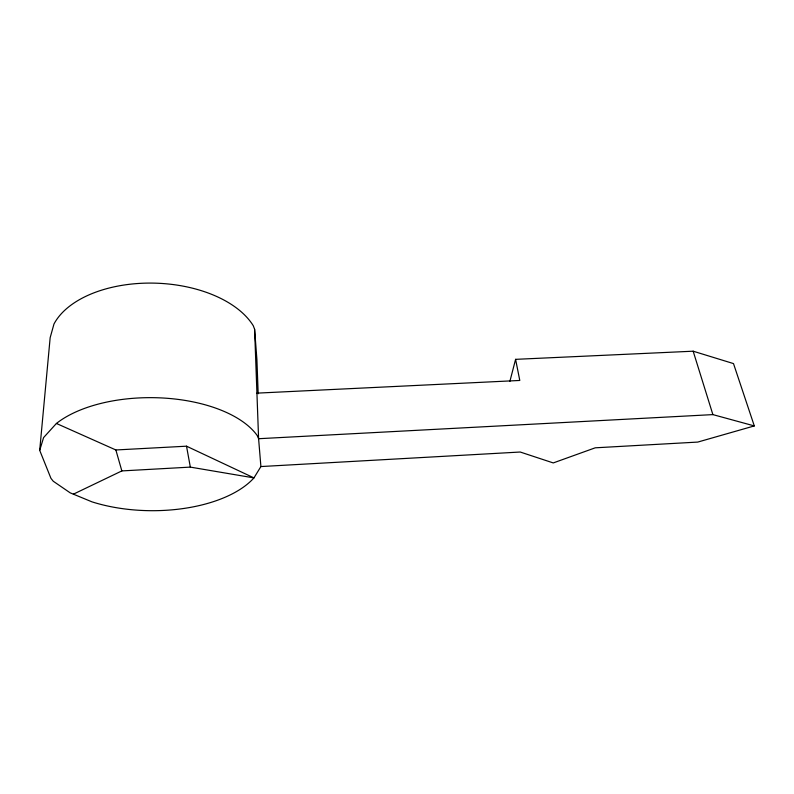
<?xml version="1.0" encoding="UTF-8"?>
<svg xmlns="http://www.w3.org/2000/svg" width="794" height="794" viewBox="0 0 794 794"><rect width="100%" height="100%" fill="white"/><g stroke="black" fill="none" stroke-linecap="round" stroke-linejoin="round"><path stroke-width="1.19" d="M254.596 329.212L258.596 438.715L260.898 466.554L253.951 477.899A112.45 56.513 0.4 0 1 91.975 501.848L70.209 492.856L53.238 481.224L50.935 478.316L39.7 450.337L50.161 337.688L53.972 324.021A105.145 61.069 2.1 0 1 151.674 283.091A105.145 61.069 2.1 0 1 253.286 325.758L254.596 329.212L256.899 359.384L258.179 393.764M509.877 381.398L515.594 359.345L693.162 351.196L733.497 363.592L754.3 425.921L697.747 442.079L595.242 447.816L553.259 462.932L520.199 452.024L260.898 466.554M39.7 450.337L43.601 437.573L56.414 423.46A112.45 56.513 0.4 0 1 163.693 398.052A112.45 56.513 0.4 0 1 257.216 435.539L258.596 438.715L712.883 414.607L754.3 425.921M73.385 494.166L121.849 470.921L190.332 467.11L253.951 477.899L186.521 446.188L115.864 449.97L56.414 423.46M256.928 393.139L519.792 380.455L515.594 359.345M693.162 351.196L712.883 414.607M115.864 449.97L121.849 470.921M186.521 446.188L190.332 467.11"/></g></svg>
